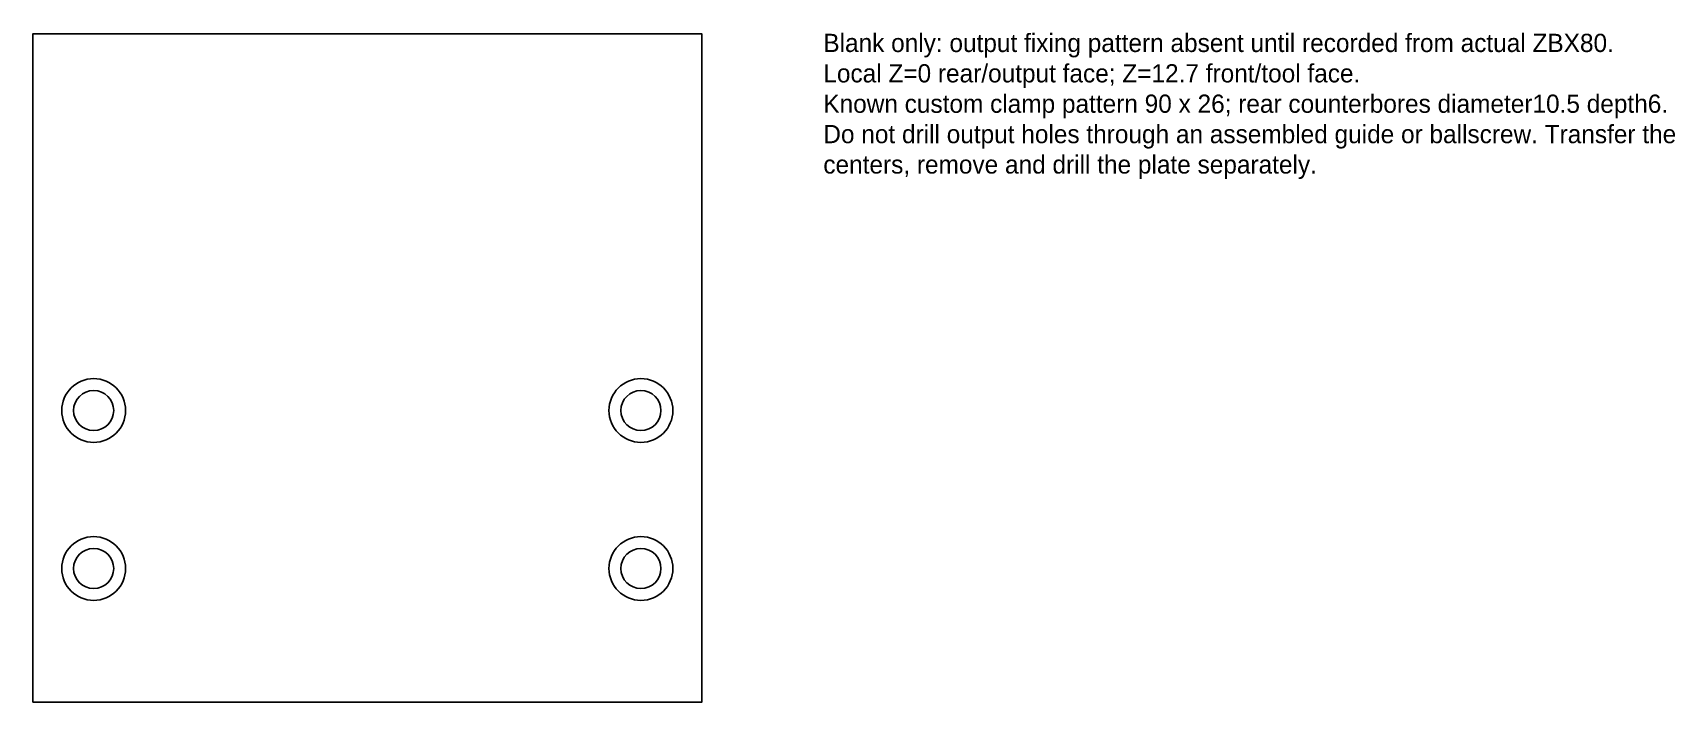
# Model space of a CAD drawing. Header units: millimetres. Extents: x 0 to 270, y 0 to 110.
import ezdxf

# ---------------------------------------------------------------- set-up
doc = ezdxf.new("R2010")
doc.units = ezdxf.units.MM
for name, color, linetype in [('CUT_HOLES', 7, 'Continuous'), ('CUT_OUTER', 7, 'Continuous'), ('MACHINING_NOTES', 7, 'Continuous'), ('MILL_REAR_COUNTERBORE_DEPTH_6', 7, 'Continuous')]:
    doc.layers.add(name, color=color, linetype=linetype)

msp = doc.modelspace()

# ---------------------------------------------------------------- linework, layer by layer
at = {"layer": 'CUT_HOLES'}
for centre in [(10, 48), (100, 48), (10, 22), (100, 22)]:
    msp.add_circle(centre, 3.3, dxfattribs=at)
at = {"layer": 'CUT_OUTER'}
msp.add_lwpolyline([(0, 0), (110, 0), (110, 110), (0, 110)], close=True, dxfattribs=at)
at = {"layer": 'MILL_REAR_COUNTERBORE_DEPTH_6'}
for centre in [(10, 48), (100, 48), (10, 22), (100, 22)]:
    msp.add_circle(centre, 5.25, dxfattribs=at)

# ---------------------------------------------------------------- texts
at = {"layer": 'MACHINING_NOTES', "insert": (130, 110), "char_height": 3, "width": 150, "attachment_point": 1}
msp.add_mtext('Blank only: output fixing pattern absent until recorded from actual ZBX80.\\PLocal Z=0 rear/output face; Z=12.7 front/tool face.\\PKnown custom clamp pattern 90 x 26; rear counterbores diameter10.5 depth6.\\PDo not drill output holes through an assembled guide or ballscrew. Transfer the centers, remove and drill the plate separately.', dxfattribs=at)

doc.saveas('drawing.dxf')
